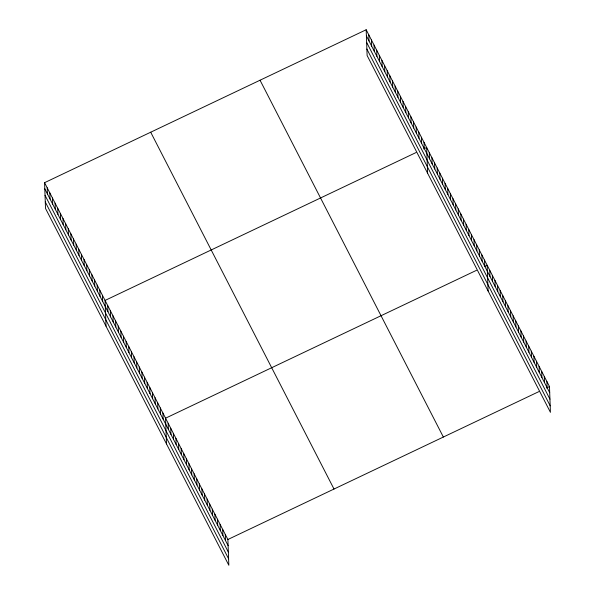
<?xml version="1.0" encoding="UTF-8"?>
<svg xmlns="http://www.w3.org/2000/svg" width="595" height="595" viewBox="0 0 595 595"><rect width="100%" height="100%" fill="white"/><g stroke="black" fill="none" stroke-linecap="round" stroke-linejoin="round"><path stroke-width="0.89" d="M44.573 182.68L227.885 539.501L228.83 565.25L45.518 208.429L44.573 182.68L366.17 29.75L549.482 386.572L550.427 412.32L367.115 55.499L366.17 29.75M416.054 152.551L105.07 300.43L106.014 326.179M423.633 148.943L426.66 147.5L427.604 173.249M476.543 270.301L165.559 418.188L166.503 443.93M484.88 266.337L487.156 265.251L488.101 291M227.885 539.501L538.869 391.622M546.448 388.014L549.482 386.572M366.394 35.893L549.706 392.715M366.632 42.364L549.944 399.186M366.877 49.028L550.189 405.849M260.045 80.221L443.357 437.042M150.699 132.216L334.011 489.038M44.803 188.823L228.108 545.645M45.042 195.294L228.346 552.115M45.28 201.958L228.592 558.779M546.887 381.514L547.11 387.657M544.284 376.464L544.514 382.607M541.688 371.406L541.919 377.55M539.092 366.349L539.315 372.492M536.497 361.299L536.72 367.442M533.901 356.241L534.124 362.385M531.305 351.184L531.528 357.327M528.702 346.134L528.933 352.277M526.106 341.076L526.337 347.22M523.511 336.019L523.734 342.162M520.915 330.969L521.138 337.112M518.319 325.911L518.543 332.055M515.724 320.854L515.947 326.997M513.121 315.804L513.351 321.947M510.525 310.746L510.755 316.89M507.929 305.696L508.152 311.832M505.334 300.639L505.557 306.782M502.738 295.581L502.961 301.725M500.142 290.531L500.365 296.667M497.546 285.474L497.77 291.617M494.943 280.416L495.174 286.559M492.348 275.366L492.571 281.502M489.752 270.308L489.975 276.452M484.523 260.134L484.754 266.277M481.898 255.017L482.121 261.153M479.265 249.893L479.488 256.036M476.632 244.776L476.863 250.919M474.007 239.651L474.23 245.795M471.374 234.534L471.597 240.678M468.741 229.417L468.972 235.561M466.116 224.293L466.339 230.436M463.483 219.176L463.713 225.319M460.857 214.059L461.08 220.202M458.224 208.934L458.447 215.078M455.591 203.817L455.822 209.961M452.966 198.7L453.189 204.836M450.333 193.576L450.556 199.719M447.7 188.459L447.931 194.602M445.075 183.342L445.298 189.478M442.442 178.217L442.673 184.361M439.817 173.1L440.04 179.244M437.184 167.983L437.407 174.119M434.551 162.859L434.781 169.002M431.925 157.742L432.149 163.885M429.293 152.618L429.516 158.761M424.034 142.383L424.257 148.527M421.401 137.259L421.632 143.402M418.776 132.142L418.999 138.285M416.143 127.025L416.366 133.168M413.51 121.901L413.741 128.044M410.885 116.784L411.108 122.927M408.252 111.667L408.475 117.803M405.619 106.542L405.849 112.686M402.994 101.425L403.217 107.569M400.361 96.308L400.584 102.444M397.735 91.184L397.958 97.327M395.102 86.067L395.325 92.21M392.469 80.95L392.7 87.086M389.844 75.825L390.067 81.969M387.211 70.708L387.434 76.852M384.578 65.584L384.809 71.727M381.953 60.467L382.176 66.61M379.32 55.35L379.543 61.493M376.695 50.225L376.918 56.369M374.062 45.108L374.285 51.252M371.429 39.991L371.659 46.135M368.803 34.867L369.026 41.01M225.289 534.451L225.512 540.595M222.694 529.394L222.917 535.537M220.098 524.336L220.321 530.48M217.495 519.286L217.725 525.43M214.899 514.229L215.122 520.372M212.303 509.171L212.527 515.315M209.708 504.121L209.931 510.265M207.112 499.064L207.335 505.207M204.516 494.014L204.739 500.15M201.913 488.956L202.144 495.099M199.318 483.899L199.548 490.042M196.722 478.849L196.945 484.985M194.126 473.791L194.349 479.934M191.53 468.734L191.754 474.877M188.935 463.684L189.158 469.819M186.332 458.626L186.562 464.769M183.736 453.569L183.967 459.712M181.14 448.518L181.363 454.654M178.545 443.461L178.768 449.604M175.949 438.403L176.172 444.547M173.353 433.353L173.576 439.489M170.75 428.296L170.981 434.439M168.154 423.238L168.385 429.382M162.933 413.064L163.156 419.207M160.3 407.947L160.524 414.09M157.668 402.83L157.898 408.966M155.042 397.705L155.265 403.849M152.409 392.588L152.632 398.732M149.776 387.464L150.007 393.607M147.151 382.347L147.374 388.49M144.518 377.23L144.741 383.373M141.893 372.106L142.116 378.249M139.26 366.989L139.483 373.132M136.627 361.872L136.857 368.015M134.001 356.747L134.225 362.891M131.369 351.63L131.592 357.774M128.736 346.513L128.966 352.649M126.11 341.389L126.333 347.532M123.477 336.272L123.701 342.415M120.844 331.155L121.075 337.291M118.219 326.03L118.442 332.174M115.586 320.913L115.817 327.057M112.961 315.796L113.184 321.932M110.328 310.672L110.551 316.815M107.695 305.555L107.926 311.698M102.437 295.313L102.66 301.457M99.804 290.196L100.034 296.34M97.178 285.072L97.402 291.215M94.546 279.955L94.776 286.098M91.92 274.838L92.143 280.981M89.287 269.714L89.51 275.857M86.654 264.596L86.885 270.74M84.029 259.48L84.252 265.615M81.396 254.355L81.619 260.498M78.763 249.238L78.994 255.381M76.138 244.121L76.361 250.257M73.505 238.997L73.735 245.14M70.879 233.88L71.102 240.023M68.247 228.763L68.47 234.899M65.614 223.638L65.844 229.782M62.988 218.521L63.211 224.665M60.355 213.397L60.578 219.54M57.722 208.28L57.953 214.423M55.097 203.163L55.32 209.306M52.464 198.038L52.695 204.182M49.839 192.921L50.062 199.065M47.206 187.804L47.429 193.948"/></g></svg>
